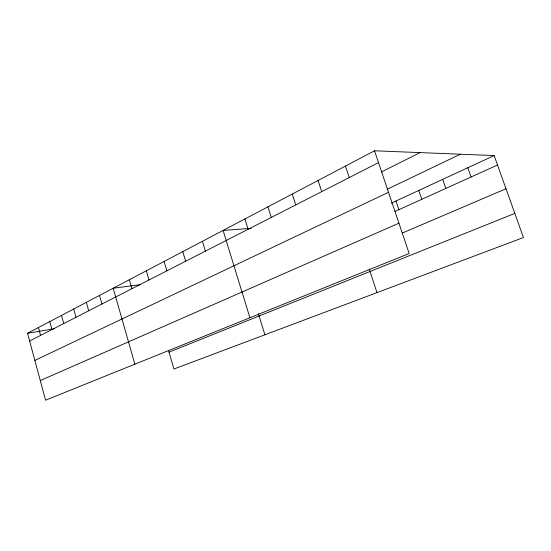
<?xml version="1.0" encoding="UTF-8"?>
<svg xmlns="http://www.w3.org/2000/svg" width="551" height="551" viewBox="0 0 551 551"><rect width="100%" height="100%" fill="white"/><g stroke="black" fill="none" stroke-linecap="round" stroke-linejoin="round"><path stroke-width="0.83" d="M374.528 150.788L409.159 253.501L45.575 400.212L27.55 333.265L374.528 150.788L494.157 155.561L523.45 237.529L173.93 369.012L168.53 350.498M29.637 341.007L378.516 162.6M381.216 172.057L420.11 152.606M387.188 189.262L460.34 154.211M34.865 360.416L388.524 192.285M391.293 203.174L494.157 155.561M394.977 211.432L497.539 165.018M40.285 380.548L398.945 223.189M402.271 233.066L506.018 188.752M169.012 352.144L514.827 213.402M27.55 333.265L54.521 328.747M140.209 284.667L113.182 288.235L134.878 364.177M251.118 228.341L223.1 230.428L249.913 317.755M467.799 167.759L471.057 177.002M442.708 179.378L445.842 188.414M418.788 190.446L421.818 199.29M395.962 201.012L398.89 209.662M345.443 166.085L349.244 177.567M369.239 269.095L376.994 292.622M318.079 180.48L321.715 191.645M292.285 194.042L295.77 204.91M267.938 206.845L271.278 217.438M244.913 218.954L248.122 229.278M258.357 313.595L264.893 334.794M202.424 241.304L205.399 251.125M182.78 251.635L185.646 261.229M164.102 261.456L166.87 270.83M146.318 270.81L148.99 279.97M129.361 279.722L131.951 288.69M99.497 295.432L101.935 304.035M86.349 302.347L88.718 310.798M73.689 309.001L75.997 317.3M61.512 315.406L63.758 323.561M49.776 321.577L51.966 329.588M38.46 327.528L40.602 335.401"/></g></svg>
